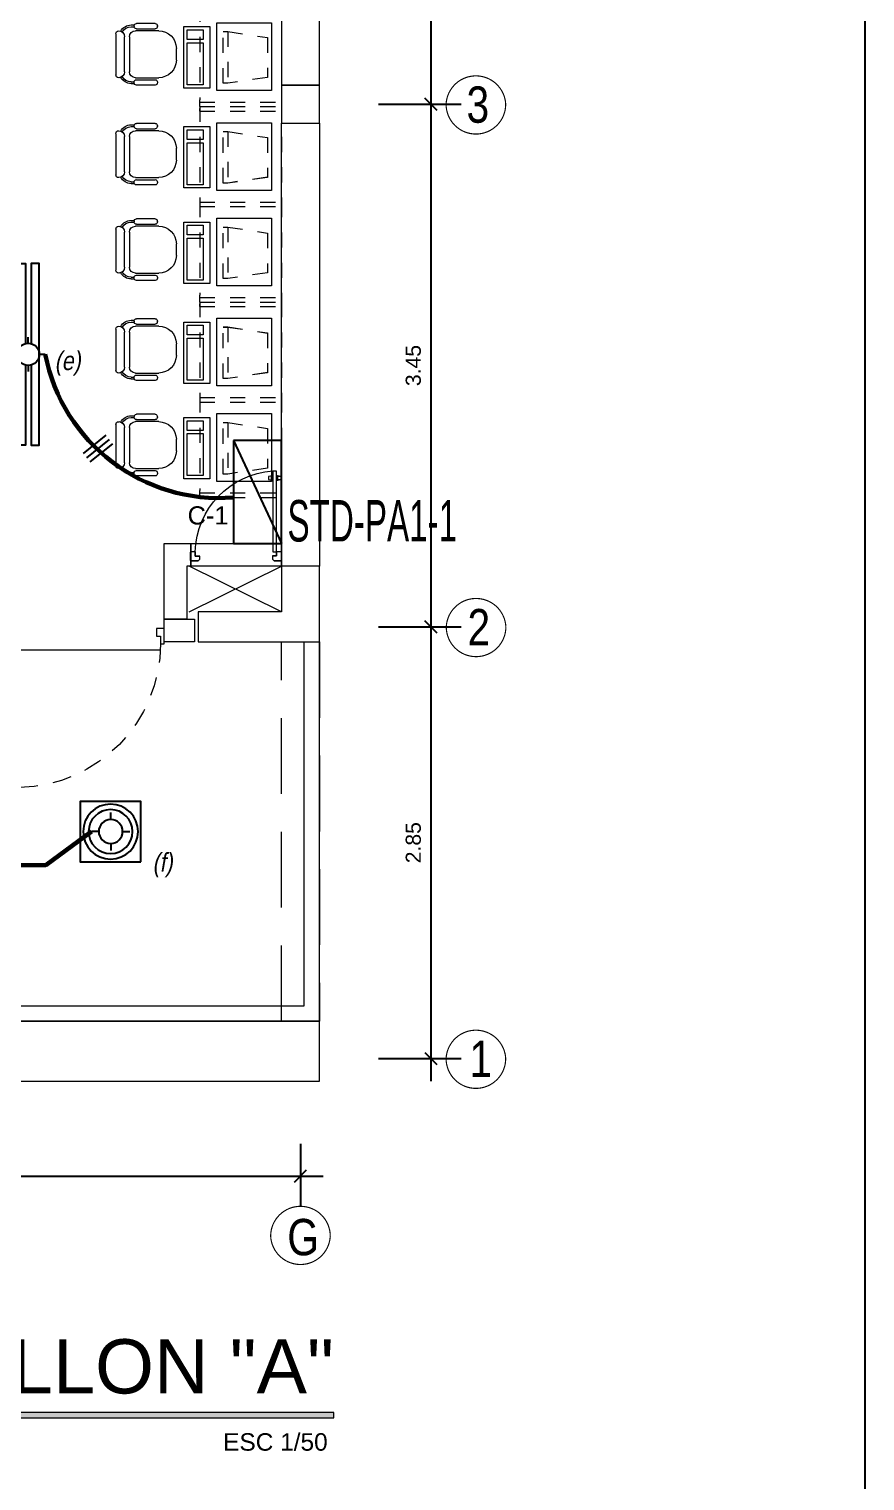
# Model space of a CAD drawing. Header units: millimetres. Extents: x 3354 to 3637, y 1117 to 1358.
# Drawn here: x 3401.46 to 3406.98, y 1179.94 to 1189.53 of the extents above; entities that cross this region are included whole.
import ezdxf

# ---------------------------------------------------------------- set-up
doc = ezdxf.new("R2010")
doc.units = ezdxf.units.MM
for name, pattern in [('ACAD_ISO07W100', [3, 0, -3]), ('DASHED2', [0.375, 0.25, -0.125]), ('TRAZOS2', [0.225, 0.15, -0.075])]:
    doc.linetypes.add(name, pattern=pattern)
for name, color, linetype, lineweight in [('ACCESORIOS', 4, 'Continuous', 18), ('cables', 152, 'Continuous', 60), ('CASCO', 252, 'Continuous', 9), ('COTAS', 7, 'Continuous', 9), ('INTERRUP', 220, 'Continuous', 25), ('muros', 7, 'Continuous', 5), ('TABLERO', 122, 'Continuous', 25)]:
    doc.layers.add(name, color=color, linetype=linetype, lineweight=lineweight)
doc.layers.add('Efec-muebles', color=7, linetype='Continuous', lineweight=13, true_color=0x85826f)
doc.layers.add('LUMINARIAS', color=2, linetype='Continuous')
doc.styles.add('1', font='arial.ttf')
doc.styles.add('2-SIETE', font='ARIALN.TTF', dxfattribs={"height": 0.07})
doc.styles.add('BYE', font='ARIALN.TTF', dxfattribs={"oblique": 10, "height": 2})
doc.styles.get("Standard").update_dxf_attribs({"font": 'arial.ttf'})
doc.styles.add('style1', font='arial.ttf')
doc.styles.add('style2', font='arial.ttf')
doc.dimstyles.new('Esc  1  50', dxfattribs={"dimtxt": 0.1, "dimasz": 0.08, "dimexe": 0.2, "dimexo": 0.15, "dimgap": 0.065, "dimtad": 1, "dimzin": 4, "dimdsep": 46, "dimtxsty": 'Standard', "dimblk": 'OBLIQUE', "dimcen": 0.12, "dimdle": 0.15, "dimadec": 0, "dimazin": 0, "dimtfac": 1, "dimtix": 1, "dimtmove": 0, "dimatfit": 3, "dimldrblk": 'OBLIQUE', "dimfxl": 1, "dimarcsym": 0})

# ---------------------------------------------------------------- blocks, each defined once
blk = doc.blocks.new('RECTANG')
for p, q in [((1, 1), (0, 1)), ((0, 1), (0, 0)), ((1, 0), (1, 1)), ((0, 0), (1, 0))]:
    blk.add_line(p, q)
blk = doc.blocks.new('f')
at = {"layer": 'Efec-muebles'}
for p, q in [((896.9626, 841.2699), (896.9626, 841.2699)), ((896.9819, 841.2892), (897.2526, 841.2892)), ((897.2719, 841.2699), (897.2719, 841.2699)), ((897.5931, 841.2699), (897.5931, 841.2699)), ((897.6125, 841.2892), (897.8832, 841.2892)), ((897.9025, 841.2699), (897.9025, 841.2699)), ((896.9239, 841.1878), (896.9239, 841.1674)), ((896.9296, 841.1685), (896.9334, 841.1685)), ((896.9355, 841.1878), (896.9355, 841.1683)), ((897.2332, 841.2312), (897.0012, 841.2312)), ((897.0012, 841.1985), (897.2332, 841.1985)), ((897.299, 841.1878), (897.299, 841.1683)), ((897.3049, 841.1685), (897.301, 841.1685)), ((897.3106, 841.1878), (897.3106, 841.1674)), ((897.5545, 841.1878), (897.5545, 841.1674)), ((897.5601, 841.1685), (897.564, 841.1685)), ((897.5661, 841.1878), (897.5661, 841.1683)), ((897.8638, 841.2312), (897.6318, 841.2312)), ((897.6318, 841.1985), (897.8638, 841.1985)), ((897.9296, 841.1878), (897.9296, 841.1683)), ((897.9355, 841.1685), (897.9316, 841.1685)), ((897.9412, 841.1878), (897.9412, 841.1674)), ((896.9141, 841.0293), (896.9141, 841.153)), ((896.9489, 841.153), (896.9489, 841.0293)), ((896.9626, 841.0052), (896.9626, 841.1599)), ((897.2719, 841.1599), (897.2719, 841.0052)), ((897.2856, 841.153), (897.2856, 841.0293)), ((897.3204, 841.0293), (897.3204, 841.153)), ((897.5447, 841.0293), (897.5447, 841.153)), ((897.5795, 841.153), (897.5795, 841.0293)), ((897.5931, 841.0052), (897.5931, 841.1599)), ((897.9025, 841.1599), (897.9025, 841.0052)), ((897.9161, 841.153), (897.9161, 841.0293)), ((897.951, 841.0293), (897.951, 841.153)), ((896.9334, 841.0138), (896.9296, 841.0138)), ((897.301, 841.0138), (897.3049, 841.0138)), ((897.564, 841.0138), (897.5601, 841.0138)), ((897.9316, 841.0138), (897.9355, 841.0138)), ((897.1559, 840.8892), (897.0786, 840.8892)), ((897.7865, 840.8892), (897.7091, 840.8892))]:
    blk.add_line(p, q, dxfattribs=at)
at = {"layer": 'Efec-muebles', "linetype": 'ACAD_ISO07W100', "ltscale": 0.01}
for p, q in [((896.8035, 840.7347), (896.8035, 840.1947)), ((896.8035, 840.7347), (897.5017, 840.7347)), ((896.8035, 840.7347), (896.8035, 840.1947)), ((896.8335, 840.7347), (896.8163, 840.7347)), ((896.8335, 840.7347), (896.8335, 840.1947)), ((896.8335, 840.7347), (896.8335, 840.1947)), ((897.4335, 840.7347), (897.4335, 840.1947)), ((897.4335, 840.7347), (898.0485, 840.7347)), ((897.4635, 840.7347), (897.4635, 840.1947)), ((898.0935, 840.7347), (898.0485, 840.7347)), ((898.0635, 840.7347), (898.0635, 840.1947)), ((898.0935, 840.7347), (898.0935, 840.1947)), ((896.9679, 840.5805), (896.9679, 840.5503)), ((897.3081, 840.5805), (896.9679, 840.5805)), ((896.9679, 840.5503), (897.3081, 840.5503)), ((896.9679, 840.5503), (897.0075, 840.2878)), ((896.9684, 840.5805), (896.9684, 840.5503)), ((897.3086, 840.5805), (896.9684, 840.5805)), ((896.9684, 840.5503), (897.3086, 840.5503)), ((896.9684, 840.5503), (897.008, 840.2878)), ((897.2696, 840.2878), (897.3081, 840.5503)), ((897.2702, 840.2878), (897.3086, 840.5503)), ((897.3081, 840.5503), (897.3081, 840.5805)), ((897.3086, 840.5503), (897.3086, 840.5805)), ((897.3086, 840.5503), (897.3086, 840.5805)), ((897.5984, 840.5805), (897.5984, 840.5503)), ((897.9386, 840.5805), (897.5984, 840.5805)), ((897.5984, 840.5503), (897.9386, 840.5503)), ((897.5984, 840.5503), (897.638, 840.2878)), ((897.9002, 840.2878), (897.9386, 840.5503)), ((897.9386, 840.5503), (897.9386, 840.5805)), ((897.9386, 840.5503), (897.9386, 840.5805)), ((897.0075, 840.2878), (897.2696, 840.2878)), ((897.008, 840.2878), (897.2702, 840.2878)), ((897.638, 840.2878), (897.9002, 840.2878)), ((896.8035, 840.1947), (897.4635, 840.1947)), ((897.4335, 840.1947), (898.0935, 840.1947))]:
    blk.add_line(p, q, dxfattribs=at)
at = {"layer": 'Efec-muebles'}
for centre, radius, start, end in [((896.9819, 841.2699), 0.0193, 90, 180), ((897.0012, 841.2699), 0.0387, 180, 270), ((897.2332, 841.2699), 0.0387, 270, 0), ((897.2526, 841.2699), 0.0193, 0, 90), ((897.6125, 841.2699), 0.0193, 90, 180), ((897.6318, 841.2699), 0.0387, 180, 270), ((897.8638, 841.2699), 0.0387, 270, 0), ((897.8832, 841.2699), 0.0193, 0, 90), ((896.9296, 841.153), 0.0155, 90, 180), ((897.0012, 841.1878), 0.0773, 117.88061, 180), ((896.9334, 841.153), 0.0155, 0, 90), ((897.0012, 841.1878), 0.0657, 117.61949, 180), ((897.0012, 841.1599), 0.0387, 90, 180), ((897.2332, 841.1599), 0.0387, 0, 90), ((897.2332, 841.1878), 0.0657, 0, 62.38051), ((897.2332, 841.1878), 0.0773, 360, 62.11939), ((897.301, 841.153), 0.0155, 90, 180), ((897.3049, 841.153), 0.0155, 0, 90), ((897.5601, 841.153), 0.0155, 90, 180), ((897.6318, 841.1878), 0.0773, 117.88061, 180), ((897.564, 841.153), 0.0155, 0, 90), ((897.6318, 841.1878), 0.0657, 117.61949, 180), ((897.6318, 841.1599), 0.0387, 90, 180), ((897.8638, 841.1599), 0.0387, 0, 90), ((897.8638, 841.1878), 0.0657, 0, 62.38051), ((897.8638, 841.1878), 0.0773, 360, 62.11939), ((897.9316, 841.153), 0.0155, 90, 180), ((897.9355, 841.153), 0.0155, 0, 90), ((896.9296, 841.0293), 0.0155, 180, 270), ((896.9334, 841.0293), 0.0155, 270, 0), ((897.0786, 841.0052), 0.116, 180, 270), ((897.1559, 841.0052), 0.116, 270, 0), ((897.301, 841.0293), 0.0155, 180, 270), ((897.3049, 841.0293), 0.0155, 270, 0), ((897.5601, 841.0293), 0.0155, 180, 270), ((897.564, 841.0293), 0.0155, 270, 0), ((897.7091, 841.0052), 0.116, 180, 270), ((897.7865, 841.0052), 0.116, 270, 0), ((897.9316, 841.0293), 0.0155, 180, 270), ((897.9355, 841.0293), 0.0155, 270, 0)]:
    blk.add_arc(centre, radius, start, end, dxfattribs=at)
for p, xscale, yscale, zscale, rotation in [((897.3405, 840.839), 0.4049999999990632, 0.1705263157894024, 0.4049999999990632, 179.9999999976197), ((897.0208, 840.8177), 0.06394736842003113, 0.1065789473682344, 0.06394736842003113, 179.9999999976572), ((897.3192, 840.8177), 0.2771052631587736, 0.1065789473682344, 0.2771052631587736, 179.9999999976258), ((897.9705, 840.839), 0.4049999999990632, 0.1705263157894024, 0.4049999999990632, 179.9999999976197), ((897.6508, 840.8177), 0.06394736842003113, 0.1065789473682344, 0.06394736842003113, 179.9999999976572), ((897.9492, 840.8177), 0.2771052631587736, 0.1065789473682344, 0.2771052631587736, 179.9999999976258), ((897.3572, 840.6225), 0.4476315789474938, 0.3623684210524516, 0.4476315789474938, 179.9999999976135), ((897.9872, 840.6225), 0.4476315789474938, 0.3623684210524516, 0.4476315789474938, 179.9999999976135)]:
    blk.add_blockref('RECTANG', p, dxfattribs=dict(at, xscale=xscale, yscale=yscale, zscale=zscale, rotation=rotation))
blk = doc.blocks.new('_Oblique')
at = {"color": 0, "linetype": 'ByBlock', "lineweight": -2}
blk.add_line((-0.5, -0.5), (0.5, 0.5), dxfattribs=at)
blk = doc.blocks.new('*D294')
at = {"layer": 'CASCO', "color": 0, "lineweight": -2, "transparency": 16777216}
for p, q in [((3381.4979, 1271.9669), (3381.4979, 1268.2169)), ((3381.1523, 1271.8169), (3381.6979, 1271.8169)), ((3381.1523, 1268.3669), (3381.6979, 1268.3669))]:
    blk.add_line(p, q, dxfattribs=at)
at = {"layer": 'Defpoints', "color": 0, "transparency": 16777216}
for p in [(3381.0023, 1271.8169), (3381.0023, 1268.3669), (3381.4979, 1268.3669)]:
    blk.add_point(p, dxfattribs=at)
at = {"layer": 'CASCO', "color": 0, "lineweight": -2, "transparency": 16777216, "xscale": 0.08, "yscale": 0.08, "zscale": 0.08}
for p, rotation in [((3381.4979, 1271.8169), 90), ((3381.4979, 1268.3669), 270)]:
    blk.add_blockref('_Oblique', p, dxfattribs=dict(at, rotation=rotation))
at = {"layer": 'CASCO', "color": 0, "transparency": 16777216, "insert": (3381.3818, 1270.0919), "char_height": 0.1, "attachment_point": 5, "rotation": 90}
blk.add_mtext('3.45', dxfattribs=at)
blk = doc.blocks.new('*D295')
at = {"layer": 'CASCO', "color": 0, "lineweight": -2, "transparency": 16777216}
for p, q in [((3381.4979, 1268.5169), (3381.4979, 1264.7669)), ((3381.1523, 1268.3669), (3381.6979, 1268.3669)), ((3381.1523, 1264.9169), (3381.6979, 1264.9169))]:
    blk.add_line(p, q, dxfattribs=at)
at = {"layer": 'Defpoints', "color": 0, "transparency": 16777216}
for p in [(3381.0023, 1268.3669), (3381.0023, 1264.9169), (3381.4979, 1264.9169)]:
    blk.add_point(p, dxfattribs=at)
at = {"layer": 'CASCO', "color": 0, "lineweight": -2, "transparency": 16777216, "xscale": 0.08, "yscale": 0.08, "zscale": 0.08}
for p, rotation in [((3381.4979, 1268.3669), 90), ((3381.4979, 1264.9169), 270)]:
    blk.add_blockref('_Oblique', p, dxfattribs=dict(at, rotation=rotation))
at = {"layer": 'CASCO', "color": 0, "transparency": 16777216, "insert": (3381.3818, 1266.6419), "char_height": 0.1, "attachment_point": 5, "rotation": 90}
blk.add_mtext('3.45', dxfattribs=at)
blk = doc.blocks.new('*D296')
at = {"layer": 'CASCO', "color": 0, "lineweight": -2, "transparency": 16777216}
for p, q in [((3381.4979, 1265.0669), (3381.4979, 1261.9169)), ((3381.1523, 1264.9169), (3381.6979, 1264.9169)), ((3381.1523, 1262.0669), (3381.6979, 1262.0669))]:
    blk.add_line(p, q, dxfattribs=at)
at = {"layer": 'Defpoints', "color": 0, "transparency": 16777216}
for p in [(3381.0023, 1264.9169), (3381.0023, 1262.0669), (3381.4979, 1262.0669)]:
    blk.add_point(p, dxfattribs=at)
at = {"layer": 'CASCO', "color": 0, "lineweight": -2, "transparency": 16777216, "xscale": 0.08, "yscale": 0.08, "zscale": 0.08}
for p, rotation in [((3381.4979, 1264.9169), 90), ((3381.4979, 1262.0669), 270)]:
    blk.add_blockref('_Oblique', p, dxfattribs=dict(at, rotation=rotation))
at = {"layer": 'CASCO', "color": 0, "transparency": 16777216, "insert": (3381.3818, 1263.4919), "char_height": 0.1, "attachment_point": 5, "rotation": 90}
blk.add_mtext('2.85', dxfattribs=at)
blk = doc.blocks.new('*D302')
at = {"layer": 'CASCO', "color": 0, "lineweight": -2, "transparency": 16777216}
for p, q in [((3376.5863, 1261.5034), (3376.5863, 1261.0915)), ((3380.6363, 1261.5034), (3380.6363, 1261.0915)), ((3376.4363, 1261.2915), (3380.7863, 1261.2915))]:
    blk.add_line(p, q, dxfattribs=at)
at = {"layer": 'Defpoints', "color": 0, "transparency": 16777216}
for p in [(3376.5863, 1261.6534), (3380.6363, 1261.6534), (3380.6363, 1261.2915)]:
    blk.add_point(p, dxfattribs=at)
at = {"layer": 'CASCO', "color": 0, "lineweight": -2, "transparency": 16777216, "xscale": 0.08, "yscale": 0.08, "zscale": 0.08, "rotation": 180}
blk.add_blockref('_Oblique', (3376.5863, 1261.2915), dxfattribs=at)
at = {"layer": 'CASCO', "color": 0, "lineweight": -2, "transparency": 16777216, "xscale": 0.08, "yscale": 0.08, "zscale": 0.08}
blk.add_blockref('_Oblique', (3380.6363, 1261.2915), dxfattribs=at)
at = {"layer": 'CASCO', "color": 0, "transparency": 16777216, "insert": (3378.6113, 1261.4076), "char_height": 0.1, "attachment_point": 5}
blk.add_mtext('4.05', dxfattribs=at)
blk = doc.blocks.new('THT')
for p, q in [((-1.074, 0.413), (-1.014, 0.413)), ((-1.074, 0.293), (-1.074, 0.413)), ((-1.044, 0.353), (-1.044, 0.293)), ((-1.014, 0.353), (-1.044, 0.353)), ((-1.014, 0.413), (-1.014, 0.353)), ((0.126, 0.413), (0.066, 0.413)), ((0.066, 0.413), (0.066, 0.353)), ((0.066, 0.353), (0.096, 0.353)), ((0.096, 0.353), (0.096, 0.293)), ((0.126, 0.293), (0.126, 0.413)), ((-1.044, 0.293), (-1.074, 0.293)), ((0.096, 0.245), (-1.044, 0.245)), ((0.096, 0.293), (0.126, 0.293)), ((0.096, 0.293), (0.096, 0.245)), ((1.236, 0.293), (0.096, 0.293)), ((0.096, 0.245), (1.236, 0.245)), ((1.236, 0.245), (1.236, 0.293))]:
    blk.add_line(p, q)
at = {"linetype": 'TRAZOS2'}
blk.add_arc((0.096, 0.293), 1.14, 180, 357.5868, dxfattribs=at)
blk = doc.blocks.new('cgytutytry')
at = {"layer": 'CASCO'}
for p, q in [((-4.482, 891.175), (-4.487, 891.175)), ((-4.487, 891.175), (-4.487, 891.1)), ((-4.487, 891.1), (-4.487, 891.175)), ((-4.487, 891.175), (-4.482, 891.175)), ((-4.467, 891.08), (-4.487, 891.1)), ((-4.467, 891.08), (-4.487, 891.1)), ((-4.482, 891.18), (-4.482, 891.175)), ((-4.391, 891.18), (-4.482, 891.18)), ((-4.482, 891.175), (-4.482, 891.18)), ((-4.432, 891.08), (-4.467, 891.08)), ((-4.432, 891.08), (-4.467, 891.08)), ((-4.386, 891.126), (-4.432, 891.126)), ((-4.432, 891.126), (-4.432, 891.08)), ((-4.391, 891.18), (-4.391, 891.175)), ((-4.391, 891.18), (-4.391, 891.175)), ((-4.386, 891.175), (-4.391, 891.175)), ((-4.391, 891.175), (-4.386, 891.175)), ((-4.386, 891.175), (-4.386, 891.126)), ((-4.386, 891.175), (-4.386, 891.126)), ((-4.386, 891.085), (-4.386, 891.126)), ((-4.386, 891.126), (-3.497, 891.126)), ((-3.497, 891.085), (-4.386, 891.085)), ((-3.598, 891.132), (-3.598, 891.14)), ((-3.598, 891.14), (-3.594, 891.14)), ((-3.55, 891.132), (-3.598, 891.132)), ((-3.598, 891.075), (-3.598, 891.08)), ((-3.598, 891.08), (-3.55, 891.08)), ((-3.594, 891.075), (-3.598, 891.075)), ((-3.594, 891.155), (-3.589, 891.175)), ((-3.594, 891.14), (-3.594, 891.155)), ((-3.594, 891.057), (-3.594, 891.075)), ((-3.589, 891.175), (-3.559, 891.175)), ((-3.559, 891.175), (-3.554, 891.155)), ((-3.554, 891.155), (-3.554, 891.137)), ((-3.554, 891.137), (-3.55, 891.137)), ((-3.55, 891.075), (-3.554, 891.075)), ((-3.554, 891.075), (-3.554, 891.057)), ((-3.55, 891.137), (-3.55, 891.132)), ((-3.55, 891.08), (-3.55, 891.075)), ((-3.497, 891.126), (-3.497, 891.085)), ((-3.589, 891.037), (-3.594, 891.057)), ((-3.559, 891.037), (-3.589, 891.037)), ((-3.554, 891.057), (-3.559, 891.037)), ((-4.467, 890.281), (-4.487, 890.261)), ((-4.487, 890.261), (-4.467, 890.281)), ((-4.467, 890.281), (-4.433, 890.281)), ((-4.467, 890.281), (-4.433, 890.281)), ((-4.433, 890.281), (-4.433, 890.231)), ((-4.487, 890.261), (-4.487, 890.185)), ((-4.487, 890.185), (-4.487, 890.261)), ((-4.487, 890.185), (-4.482, 890.185)), ((-4.482, 890.185), (-4.487, 890.185)), ((-4.482, 890.185), (-4.482, 890.18)), ((-4.482, 890.18), (-4.482, 890.185)), ((-4.482, 890.18), (-4.391, 890.18)), ((-4.433, 890.231), (-4.386, 890.231)), ((-4.391, 890.185), (-4.386, 890.185)), ((-4.391, 890.185), (-4.391, 890.18)), ((-4.386, 890.185), (-4.391, 890.185)), ((-4.391, 890.185), (-4.391, 890.18)), ((-4.386, 890.231), (-4.386, 890.185)), ((-4.386, 890.231), (-4.386, 890.185))]:
    blk.add_line(p, q, dxfattribs=at)
for points in [[(-4.432, 891.08), (-4.432, 891.126), (-4.386, 891.126)], [(-4.386, 890.231), (-4.433, 890.231), (-4.433, 890.281)]]:
    blk.add_lwpolyline(points, dxfattribs=at)
for points in [[(-3.497, 891.126), (-3.497, 891.085), (-4.386, 891.085), (-4.386, 891.126)], [(-3.55, 891.132), (-3.55, 891.137), (-3.598, 891.137), (-3.598, 891.132)], [(-3.55, 891.08), (-3.55, 891.075), (-3.598, 891.075), (-3.598, 891.08)], [(-3.554, 891.14), (-3.554, 891.155), (-3.559, 891.175), (-3.589, 891.175), (-3.594, 891.155), (-3.594, 891.14)], [(-3.554, 891.071), (-3.554, 891.057), (-3.559, 891.037), (-3.589, 891.037), (-3.594, 891.057), (-3.594, 891.071)]]:
    blk.add_lwpolyline(points, close=True, dxfattribs=at)
blk.add_arc((-4.408, 891.143), 0.913, 271.3362, 356.359, dxfattribs=at)
blk = doc.blocks.new('fluorecescente')
at = {"color": 2}
for p, q in [((1779.4185, 727.3349), (1779.4185, 727.3747)), ((1779.3452, 727.2615), (1779.3053, 727.2615)), ((1779.4918, 727.2615), (1779.5316, 727.2615)), ((1779.4185, 727.1882), (1779.4185, 727.1484))]:
    blk.add_line(p, q, dxfattribs=at)
for points in [[(1779.3476, 727.2802), (1778.8185, 727.2802), (1778.8185, 727.3349), (1780.0185, 727.3349), (1780.0185, 727.2802), (1779.4894, 727.2802)], [(1779.3476, 727.2428), (1778.8185, 727.2428), (1778.8185, 727.1882), (1780.0185, 727.1882), (1780.0185, 727.2428), (1779.4894, 727.2428)]]:
    blk.add_lwpolyline(points, dxfattribs=at)
blk.add_circle((1779.4185, 727.2615), 0.0733, dxfattribs=at)
blk = doc.blocks.new('FLUORESCENTE CIRCULAR 1x32W')
at = {"layer": 'LUMINARIAS'}
for p, q in [((1338.2108, 550.5744), (1338.2108, 550.6095)), ((1338.1516, 550.5152), (1338.1165, 550.5152)), ((1338.27, 550.5152), (1338.3051, 550.5152)), ((1338.2108, 550.456), (1338.2108, 550.4209))]:
    blk.add_line(p, q, dxfattribs=at)
blk.add_lwpolyline([(1338.0603, 550.6647), (1338.3603, 550.6647), (1338.3603, 550.3647), (1338.0603, 550.3647)], close=True, dxfattribs=at)
for centre, radius in [((1338.2103, 550.5147), 0.136), ((1338.2103, 550.5147), 0.1091), ((1338.2108, 550.5152), 0.0592)]:
    blk.add_circle(centre, radius, dxfattribs=at)
blk = doc.blocks.new('D')
at = {"layer": 'TABLERO'}
blk.add_line((3390.5141, 1173.4539), (3390.8313, 1172.7732), dxfattribs=at)
blk.add_lwpolyline([(3390.5141, 1173.4539), (3390.5141, 1172.7732), (3390.8313, 1172.7732), (3390.8313, 1173.4539)], close=True, dxfattribs=at)
blk = doc.blocks.new('1PIDS')
at = {"layer": 'CASCO', "lineweight": 5}
for p, q in [((3379.9013, 1265.0169), (3380.5113, 1265.3169)), ((3380.5113, 1265.0169), (3379.9013, 1265.3169))]:
    blk.add_line(p, q, dxfattribs=at)
at = {"layer": 'CASCO', "lineweight": 0}
blk.add_line((3380.7613, 1262.1169), (3380.7613, 1264.8169), dxfattribs=at)
at = {"layer": 'CASCO'}
for points in [[(3380.5113, 1268.4919), (3380.7613, 1268.4919), (3380.7613, 1271.4169), (3380.5113, 1271.4169)], [(3380.5113, 1268.4919), (3380.5113, 1268.2419), (3380.7613, 1268.2419), (3380.7613, 1268.4919)], [(3380.5113, 1268.2419), (3380.7613, 1268.2419), (3380.7613, 1265.3169), (3380.5113, 1265.3169)], [(3379.9363, 1264.8169), (3379.7363, 1264.8169), (3379.7363, 1264.9669), (3379.9363, 1264.9669)]]:
    blk.add_lwpolyline(points, close=True, dxfattribs=at)
at = {"layer": 'CASCO', "ltscale": 2, "const_width": 0.0076}
for points in [[(3381.5979, 1268.3669, -0.951688), (3381.9916, 1268.3669, -1)], [(3381.5991, 1264.9169, -0.951688), (3381.9928, 1264.9169, -1)], [(3381.5979, 1262.0669, -0.951688), (3381.9916, 1262.0669, -1)], [(3380.8331, 1260.8947, -0.951688), (3380.4394, 1260.8947, -1)]]:
    blk.add_lwpolyline(points, format="xyb", close=True, dxfattribs=at)
at = {"layer": 'CASCO', "ltscale": 2}
blk.add_lwpolyline([(3379.7363, 1264.9669), (3379.7363, 1265.4669), (3379.9113, 1265.4669), (3379.9113, 1265.3169), (3379.8863, 1265.3169), (3379.8863, 1264.9669), (3379.7363, 1264.9669)], dxfattribs=at)
at = {"layer": 'CASCO', "lineweight": 5}
blk.add_lwpolyline([(3379.9113, 1265.4669), (3380.5113, 1265.4669), (3380.5113, 1265.3169), (3379.9113, 1265.3169)], close=True, dxfattribs=at)
at = {"layer": 'CASCO'}
blk.add_lwpolyline([(3379.9613, 1264.8169), (3380.7613, 1264.8169), (3380.7613, 1265.3169), (3380.5113, 1265.3169), (3380.5113, 1265.0169), (3379.9613, 1265.0169), (3379.9613, 1264.8169)], dxfattribs=at)
at = {"layer": 'CASCO', "lineweight": 5}
for points in [[(3356.3113, 1264.8169), (3356.3113, 1262.4143), (3380.6613, 1262.4143), (3380.6613, 1264.8169)], [(3356.2113, 1264.6669), (3356.2113, 1262.3143), (3380.7613, 1262.3143), (3380.7613, 1264.6669)]]:
    blk.add_lwpolyline(points, dxfattribs=at)
at = {"layer": 'CASCO', "linetype": 'DASHED2', "ltscale": 2}
blk.add_lwpolyline([(3380.5113, 1264.8169), (3380.7613, 1264.8169), (3380.7613, 1262.3143), (3380.5113, 1262.3143)], close=True, dxfattribs=at)
at = {"layer": 'CASCO', "lineweight": 0, "ltscale": 0.5}
for points in [[(3380.7613, 1262.3143), (3380.7613, 1262.3143), (3356.2113, 1262.3143), (3356.2113, 1262.3143)], [(3356.2113, 1262.3143), (3356.2113, 1261.9169), (3380.7613, 1261.9169), (3380.7613, 1262.3143)]]:
    blk.add_lwpolyline(points, dxfattribs=at)
at = {"layer": 'CASCO', "lineweight": 13, "xscale": -0.5999999999998181, "yscale": 0.5999999999998181, "zscale": 0.5999999999998181, "rotation": 270}
blk.add_blockref('cgytutytry', (2845.8032, 1268.0439), dxfattribs=at)
at = {"layer": 'CASCO', "xscale": -0.8333541671872685, "yscale": 0.8333541676530056, "zscale": 0.8333541672002661}
blk.add_blockref('THT', (3378.8414, 1264.5614), dxfattribs=at)
at = {"layer": 'CASCO', "style": 'style1', "width": 0.8}
for s, p in [('3', (3381.7331, 1268.2447)), ('2', (3381.7397, 1264.7947)), ('1', (3381.7522, 1261.9447)), ('G', (3380.5496, 1260.7681))]:
    blk.add_text(s, height=0.24, dxfattribs=at).set_placement(p)
at = {"layer": 'CASCO'}
for base, p1, p2, picture, middle in [((3381.4979, 1268.3669), (3381.0023, 1271.8169), (3381.0023, 1268.3669), '*D294', (3381.3818, 1270.0919)), ((3381.4979, 1264.9169), (3381.0023, 1268.3669), (3381.0023, 1264.9169), '*D295', (3381.3818, 1266.6419)), ((3381.4979, 1262.0669), (3381.0023, 1264.9169), (3381.0023, 1262.0669), '*D296', (3381.3818, 1263.4919))]:
    dim = blk.add_linear_dim(base=base, p1=p1, p2=p2, angle=90, dimstyle='Esc  1  50', dxfattribs=at)
    dim.commit()
    dim.dimension.update_dxf_attribs({"geometry": picture, "text_midpoint": middle})
dim = blk.add_linear_dim(base=(3380.6363, 1261.2915), p1=(3376.5863, 1261.6534), p2=(3380.6363, 1261.6534), dimstyle='Esc  1  50', dxfattribs=at)
dim.commit()
dim.dimension.update_dxf_attribs({"geometry": '*D302', "text_midpoint": (3378.6113, 1261.4076)})

msp = doc.modelspace()

# ---------------------------------------------------------------- hatches: boundary and pattern name
at = {"layer": 'muros', "ltscale": 2}
msp.add_hatch(color=7, dxfattribs=at).paths.add_polyline_path([(3403.4752, 1180.3587), (3403.4752, 1180.3945), (3396.0608, 1180.3945), (3396.0608, 1180.3587)])

# ---------------------------------------------------------------- linework, layer by layer
at = {"ltscale": 0.5}
for p, q in [((3401.9683, 1186.8452), (3401.82, 1186.7251)), ((3401.9901, 1186.8171), (3401.8418, 1186.6971)), ((3402.0125, 1186.7895), (3401.8641, 1186.6695))]:
    msp.add_line(p, q, dxfattribs=at)
at = {"ltscale": 2}
msp.add_lwpolyline([(3353.9894, 1197.8534), (3406.9819, 1197.8534), (3406.9819, 1161.7493), (3353.9894, 1161.7493)], close=True, dxfattribs=at)
at = {"layer": 'cables'}
msp.add_lwpolyline([(3397.7995, 1184.2296), (3398.1648, 1184.0078), (3401.5715, 1184.0078), (3401.8751, 1184.2296)], dxfattribs=at)
msp.add_arc((3402.7191, 1187.6023), 1.1711, 190.91733, 274.54829, dxfattribs=at)
at = {"layer": 'COTAS'}
msp.add_lwpolyline([(3403.4752, 1180.3945), (3396.0608, 1180.3945), (3396.0608, 1180.3587), (3403.4752, 1180.3587)], close=True, dxfattribs=at)

# ---------------------------------------------------------------- block references
for name, p in [('1PIDS', (22.6178, -79.336)), ('D', (12.2978, 13.3577))]:
    msp.add_blockref(name, p)
at = {"rotation": 89.99999999999997}
msp.add_blockref('fluorecescente', (4128.7176, -592.038), dxfattribs=at)
at = {"layer": 'Efec-muebles', "xscale": -1, "rotation": 90}
for p in [(4243.3237, 2087.1085), (4243.3237, 2085.8185), (4243.3237, 2084.5285)]:
    msp.add_blockref('f', p, dxfattribs=at)
at = {"layer": 'LUMINARIAS', "xscale": -1.33333333333303, "yscale": 1.33333333333303, "zscale": 1.33333333333303, "rotation": 270}
msp.add_blockref('FLUORESCENTE CIRCULAR 1x32W', (2667.9806, -600.0514), dxfattribs=at)

# ---------------------------------------------------------------- texts
at = {"layer": 'ACCESORIOS', "color": 4, "linetype": 'Continuous', "lineweight": 20, "ltscale": 0.1, "style": 'BYE', "oblique": 10}
for s, p in [('(e)', (3401.6308, 1187.2761)), ('(f)', (3402.2772, 1183.9651, 3226.3739))]:
    msp.add_text(s, height=0.12292, dxfattribs=at).set_placement(p)
at = {"layer": 'COTAS'}
for s, height, style, p in [('PRIMER NIVEL - PABELLON "A"', 0.357855, '1', (3396.0365, 1180.5201)), ('ESC 1/50', 0.11547, 'style2', (3402.7435, 1180.1422))]:
    msp.add_text(s, height=height, dxfattribs=dict(at, style=style)).set_placement(p)
at = {"layer": 'INTERRUP', "insert": (3402.5087, 1186.3766), "char_height": 0.12, "width": 0.522646, "attachment_point": 1}
msp.add_mtext('C-1', dxfattribs=at)
at = {"layer": 'TABLERO', "style": '2-SIETE', "width": 0.7}
msp.add_text('STD-PA1-1', height=0.2733, rotation=0.01727, dxfattribs=at).set_placement((3403.1684, 1186.1443, 0.1124))

doc.saveas('drawing.dxf')
